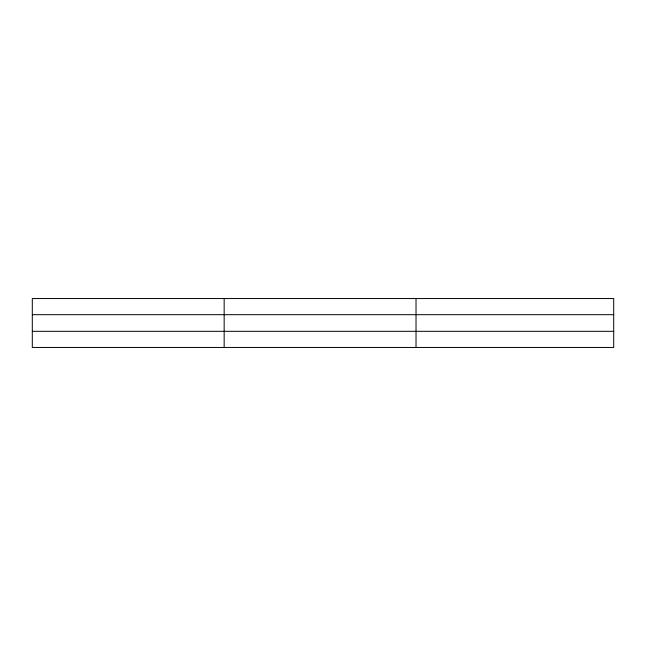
<?xml version="1.0" encoding="UTF-8"?>
<svg xmlns="http://www.w3.org/2000/svg" width="646" height="646" viewBox="0 0 646 646"><rect width="100%" height="100%" fill="white"/><g stroke="black" fill="none" stroke-linecap="round" stroke-linejoin="round"><path stroke-width="0.97" d="M224.162 347.459L224.162 298.541M416.024 347.459L416.024 298.541M613.7 331.317L613.7 347.459L32.3 347.459L32.3 298.541L613.7 298.541L613.7 331.317L32.3 331.317M32.3 314.683L613.7 314.683"/></g></svg>
